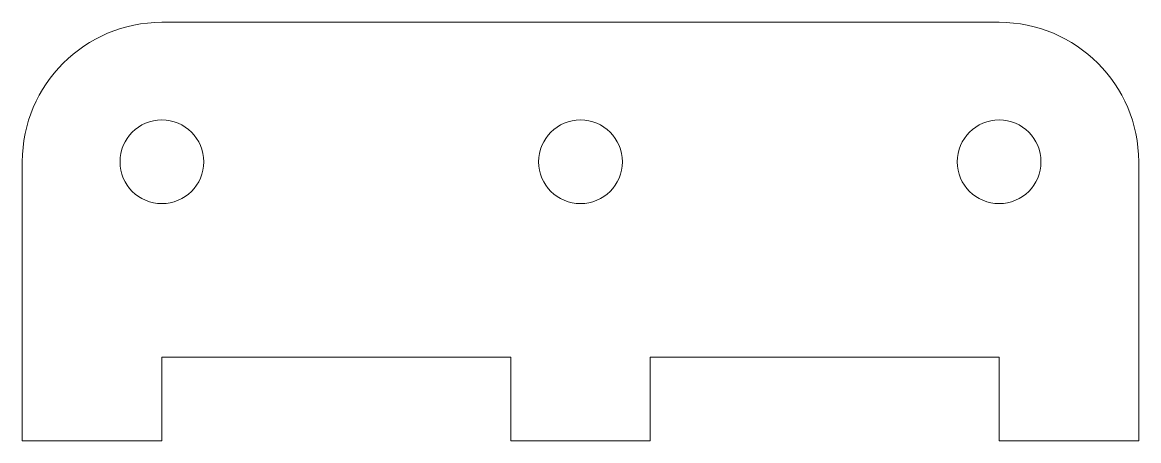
# Model space of a CAD drawing. Header units: millimetres. Extents: x 0 to 80, y 0 to 30.
import ezdxf

# ---------------------------------------------------------------- set-up
doc = ezdxf.new("R2010")
doc.units = ezdxf.units.MM
doc.layers.add('LineGuide_Body', color=1, linetype='CONTINUOUS', lineweight=0)
doc.layers.add('LineGuide_Holes', color=1, linetype='CONTINUOUS', lineweight=0)

msp = doc.modelspace()

# ---------------------------------------------------------------- linework, layer by layer
at = {"layer": 'LineGuide_Body'}
for p, q in [((70, 30), (10, 30)), ((0, 20), (0, 6)), ((80, 6), (80, 20)), ((0, 0), (0, 6)), ((10, 0), (10, 6)), ((10, 6), (35, 6)), ((35, 0), (35, 6)), ((45, 0), (45, 6)), ((45, 6), (70, 6)), ((70, 0), (70, 6)), ((80, 0), (80, 6)), ((0, 0), (10, 0)), ((35, 0), (45, 0)), ((70, 0), (80, 0))]:
    msp.add_line(p, q, dxfattribs=at)
at = {"layer": 'LineGuide_Holes'}
for centre in [(10, 20), (40, 20), (70, 20)]:
    msp.add_circle(centre, 3, dxfattribs=at)
for centre, start, end in [((10, 20), 90, 180), ((70, 20), 0, 90)]:
    msp.add_arc(centre, 10, start, end, dxfattribs=at)

doc.saveas('drawing.dxf')
